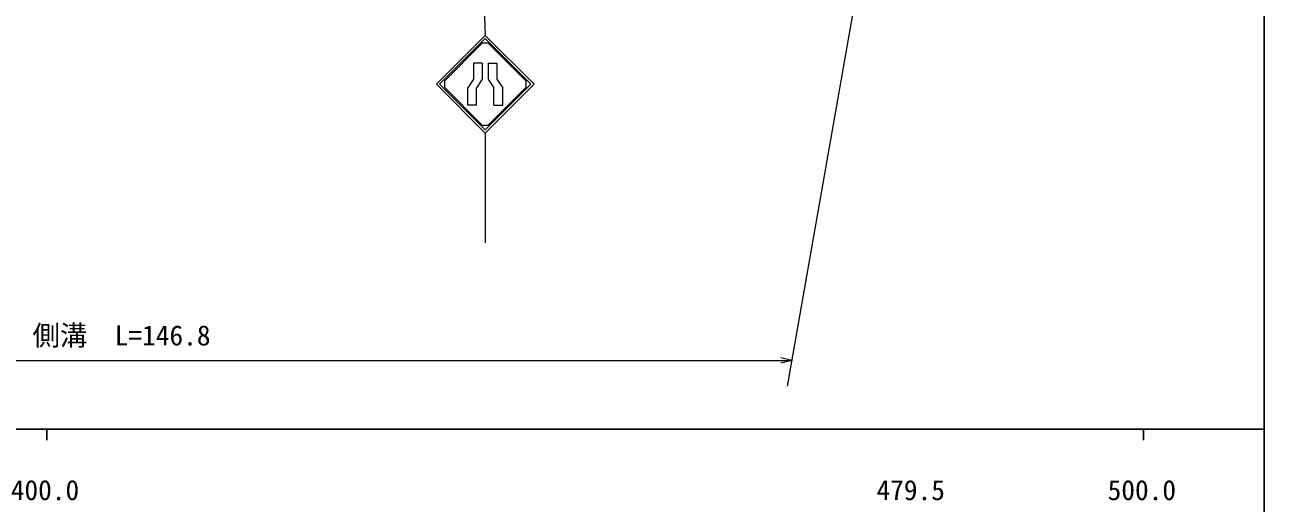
# Model space of a CAD drawing. Units: millimetres, scale not verified. Extents: x 40000 to 680000, y 20000 to 380000.
# Drawn here: x 466003 to 579000, y 198249 to 241857 of the extents above; entities that cross this region are included whole.
import ezdxf
from ezdxf.enums import TextEntityAlignment as Align

# ---------------------------------------------------------------- set-up
doc = ezdxf.new("R2010")
doc.units = ezdxf.units.MM
doc.header["$LTSCALE"] = 1000
for name, color, linetype, lineweight in [('M-BGD', 7, 'Continuous', 13), ('M-STR-HTXT', 7, 'Continuous', 13), ('M-STR-STRC', 7, 'Continuous', 13), ('M-TTL-BAND', 7, 'Continuous', 25)]:
    doc.layers.add(name, color=color, linetype=linetype, lineweight=lineweight)
doc.styles.add('ＭＳ ゴシック', font='')
doc.styles.get('ＭＳ ゴシック').set_extended_font_data('MS Gothic')

msp = doc.modelspace()

# ---------------------------------------------------------------- linework, layer by layer
at = {"layer": 'M-BGD'}
msp.add_line((535527, 208929), (547390, 276347), dxfattribs=at)
at = {"layer": 'M-STR-HTXT'}
for p, q in [((535937, 211259), (534937, 211509)), ((401809, 211259), (535937, 211259)), ((535937, 211259), (534937, 211009))]:
    msp.add_line(p, q, dxfattribs=at)
at = {"layer": 'M-STR-STRC'}
for p, q in [((506435, 279440), (507984, 240896)), ((507705, 240172), (504253, 236720)), ((507716, 238370), (506924, 238370)), ((506924, 238370), (506924, 236914)), ((507716, 238370), (507716, 236914)), ((508251, 238370), (508251, 236914)), ((508251, 238370), (509043, 238370)), ((509043, 238370), (509043, 236914)), ((503529, 236441), (507984, 231987)), ((503826, 236441), (507984, 232284)), ((506924, 236914), (506396, 236122)), ((507716, 236914), (507188, 236122)), ((508251, 236914), (508779, 236122)), ((509043, 236914), (509571, 236122)), ((506396, 234538), (506396, 236122)), ((507188, 234538), (507188, 236122)), ((508779, 234538), (508779, 236122)), ((509571, 234538), (509571, 236122)), ((507188, 234538), (506396, 234538)), ((508779, 234538), (509571, 234538)), ((507984, 231987), (507984, 221987))]:
    msp.add_line(p, q, dxfattribs=at)
for points in [[(507984, 231987), (512438, 236441), (507984, 240896), (503529, 236441)], [(507984, 232284), (512141, 236441), (507984, 240599), (503826, 236441)], [(504253, 236720), (504253, 236163), (507705, 232711), (508263, 232711), (511714, 236163), (511714, 236720), (508263, 240172), (507705, 240172)]]:
    msp.add_lwpolyline(points, dxfattribs=at)
at = {"layer": 'M-TTL-BAND'}
for p, q in [((579000, 20000), (579000, 370000)), ((40000, 205000), (579000, 205000)), ((468000, 205000), (468000, 204000)), ((568000, 205000), (568000, 204000))]:
    msp.add_line(p, q, dxfattribs=at)

# ---------------------------------------------------------------- texts
at = {"layer": 'M-STR-HTXT', "style": 'ＭＳ ゴシック'}
msp.add_text('側溝\u3000L=146.8', height=1833, dxfattribs=at).set_placement((474821, 212079), align=Align.BOTTOM_CENTER)
at = {"layer": 'M-TTL-BAND', "style": 'ＭＳ ゴシック'}
for s, p in [('400.0', (467844, 199445)), ('479.5', (546773, 199445)), ('500.0', (567844, 199445))]:
    msp.add_text(s, height=1833, dxfattribs=at).set_placement(p, align=Align.MIDDLE_CENTER)

doc.saveas('drawing.dxf')
